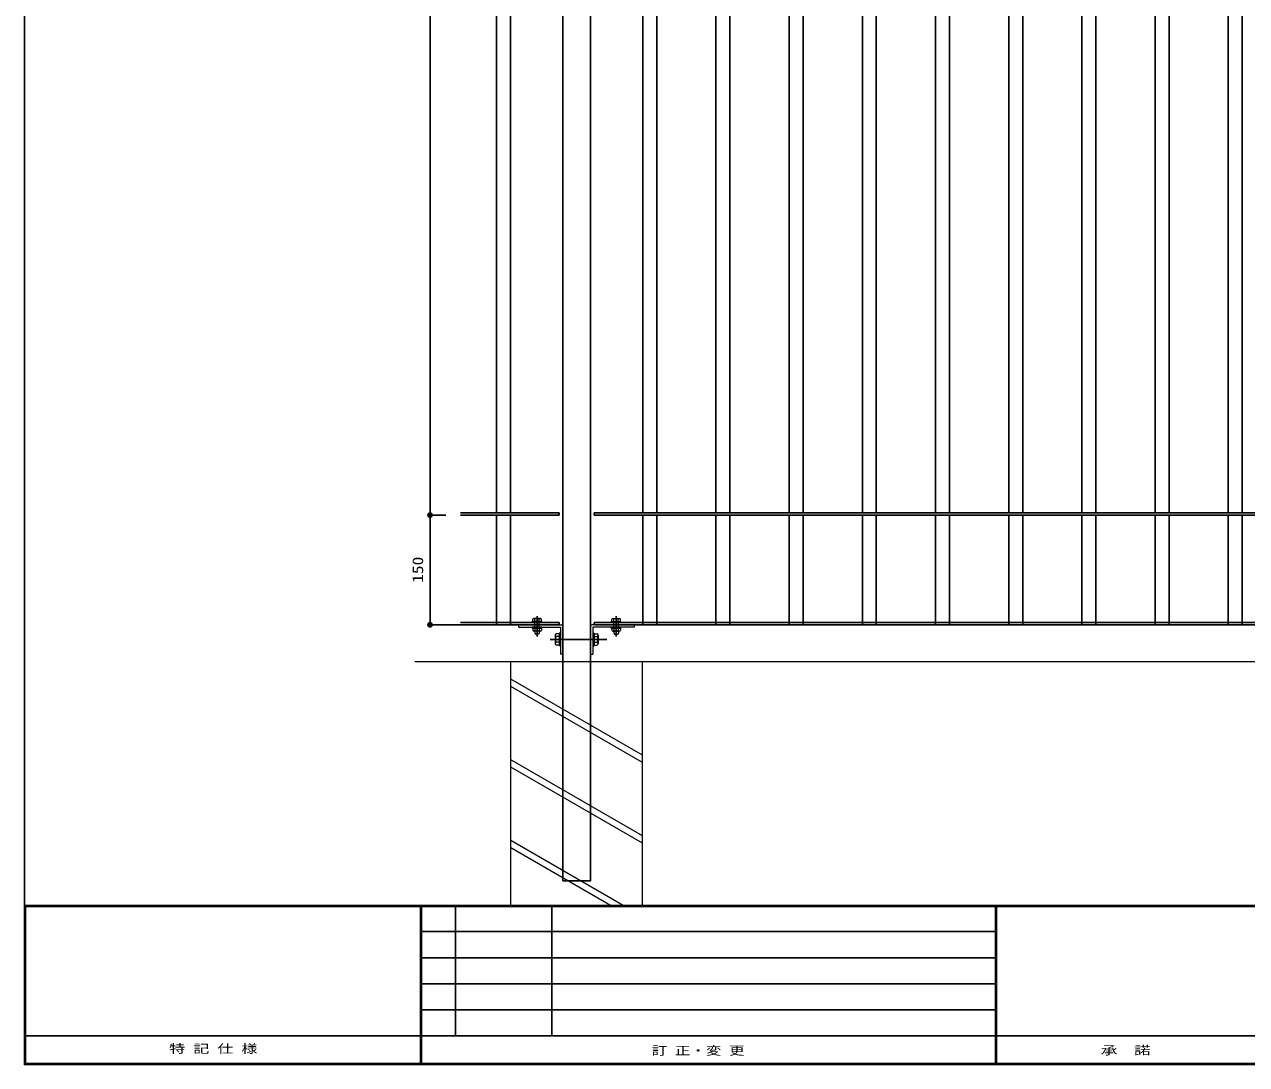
# Model space of a CAD drawing. Units: millimetres on the paper, scale 1:10. Extents: x -203 to 193, y -148 to 137.
# Drawn here: x -203.5 to -36.4, y -147.5 to -5.3 of the extents above; entities that cross this region are included whole.
import ezdxf
from ezdxf.enums import TextEntityAlignment as Align

# ---------------------------------------------------------------- set-up
doc = ezdxf.new("R2010")
doc.units = ezdxf.units.MM
doc.linetypes.add('CHAIN', pattern=[18.5, 12, -1.5, 3.5, -1.5])
doc.linetypes.add('DASHED_SPACED', pattern=[12, 6, -6])
for name, color, linetype, lineweight in [('0-1_0', 6, 'Continuous', 25), ('0-2_DIM1', 3, 'Continuous', 25), ('0-3_横桟', 2, 'Continuous', 25), ('0-6_ｾﾝﾀｰ', 1, 'CHAIN', 25), ('0-7_縦格子', 6, 'Continuous', 25), ('0-8_支柱', 60, 'Continuous', 25), ('0-9_THN', 4, 'Continuous', 9), ('0-A_下地', 30, 'Continuous', 9)]:
    doc.layers.add(name, color=color, linetype=linetype, lineweight=lineweight)
doc.styles.add('ＭＳ ゴシック', font='')
doc.styles.add('ＭＳ 明朝', font='')
doc.styles.get('ＭＳ ゴシック').set_extended_font_data('MS Gothic')
doc.styles.get('ＭＳ 明朝').set_extended_font_data('MS Mincho')

# ---------------------------------------------------------------- blocks, each defined once
blk = doc.blocks.new('filled_dot')
at = {"color": 0, "linetype": 'Continuous', "lineweight": -2, "const_width": 1.25}
blk.add_lwpolyline([(-0.625, 0, 1), (0.625, 0, 1)], format="xyb", close=True, dxfattribs=at)

msp = doc.modelspace()

# ---------------------------------------------------------------- linework, layer by layer
at = {"layer": '0-1_0'}
for p, q in [((-203.459, -125.781), (193.447, -125.781)), ((-203.316, -125.924), (193.304, -125.924)), ((-203.316, -147.383), (-203.316, -125.924)), ((-149.343, -147.525), (-149.343, -125.781)), ((-149.201, -147.525), (-149.201, -125.781)), ((-144.567, -143.604), (-144.567, -125.781)), ((-131.377, -143.604), (-131.377, -125.781)), ((-70.778, -147.525), (-70.778, -125.781)), ((-70.636, -147.525), (-70.636, -125.781)), ((-149.201, -129.346), (-70.778, -129.346)), ((-149.201, -132.91), (-70.778, -132.91)), ((-149.201, -136.475), (-70.778, -136.475)), ((-149.201, -140.04), (-70.778, -140.04)), ((-35.132, -143.604), (-203.459, -143.604)), ((193.304, -147.383), (-203.316, -147.383))]:
    msp.add_line(p, q, dxfattribs=at)
msp.add_lwpolyline([(193.447, -147.525), (-203.459, -147.525), (-203.459, 136.933)], dxfattribs=at)
at = {"layer": '0-2_DIM1'}
for p, q in [((-148.032, 87.606), (-148.032, -72.394)), ((-145.852, -72.394), (-148.157, -72.394)), ((-145.852, -72.394), (-148.157, -72.394)), ((-148.032, -72.394), (-148.032, -87.394)), ((-140.792, -87.394), (-148.157, -87.394))]:
    msp.add_line(p, q, dxfattribs=at)
at = {"layer": '0-3_横桟'}
for p, q in [((-143.852, -72.074), (-130.397, -72.074)), ((-143.852, -72.394), (-130.397, -72.394)), ((-130.397, -72.394), (-130.397, -72.074)), ((-125.597, -72.394), (-125.597, -72.074)), ((-125.597, -72.074), (69.603, -72.074)), ((-125.597, -72.394), (69.603, -72.394)), ((-143.852, -87.074), (-130.397, -87.074)), ((-143.852, -87.394), (-130.397, -87.394)), ((-130.397, -87.394), (-130.397, -87.074)), ((-125.597, -87.394), (-125.597, -87.074)), ((-125.597, -87.074), (69.603, -87.074)), ((-125.497, -87.394), (69.503, -87.394))]:
    msp.add_line(p, q, dxfattribs=at)
at = {"layer": '0-6_ｾﾝﾀｰ'}
for p, q in [((-133.397, -88.969), (-133.397, -86.188)), ((-122.597, -88.969), (-122.597, -86.188)), ((-122.597, -88.969), (-122.597, -86.188)), ((-131.612, -89.394), (-123.882, -89.394))]:
    msp.add_line(p, q, dxfattribs=at)
at = {"layer": '0-7_縦格子'}
for p, q in [((-138.952, 86.286), (-138.952, -72.074)), ((-137.042, 86.286), (-137.042, -72.074)), ((-118.952, 86.286), (-118.952, -72.074)), ((-117.042, 86.286), (-117.042, -72.074)), ((-108.952, 86.286), (-108.952, -72.074)), ((-107.042, 86.286), (-107.042, -72.074)), ((-98.952, 86.286), (-98.952, -72.074)), ((-97.042, 86.286), (-97.042, -72.074)), ((-88.952, 86.286), (-88.952, -72.074)), ((-87.042, 86.286), (-87.042, -72.074)), ((-78.952, 86.286), (-78.952, -72.074)), ((-77.042, 86.286), (-77.042, -72.074)), ((-68.952, 86.286), (-68.952, -72.074)), ((-67.042, 86.286), (-67.042, -72.074)), ((-58.952, 86.286), (-58.952, -72.074)), ((-57.042, 86.286), (-57.042, -72.074)), ((-48.952, 86.286), (-48.952, -72.074)), ((-47.042, 86.286), (-47.042, -72.074)), ((-38.952, 86.286), (-38.952, -72.074)), ((-37.042, 86.286), (-37.042, -72.074)), ((-138.952, -72.394), (-138.952, -87.394)), ((-137.042, -72.394), (-137.042, -87.394)), ((-118.952, -72.394), (-118.952, -87.394)), ((-117.042, -72.394), (-117.042, -87.394)), ((-108.952, -72.394), (-108.952, -87.394)), ((-107.042, -72.394), (-107.042, -87.394)), ((-98.952, -72.394), (-98.952, -87.394)), ((-97.042, -72.394), (-97.042, -87.394)), ((-88.952, -72.394), (-88.952, -87.394)), ((-87.042, -72.394), (-87.042, -87.394)), ((-78.952, -72.394), (-78.952, -87.394)), ((-77.042, -72.394), (-77.042, -87.394)), ((-68.952, -72.394), (-68.952, -87.394)), ((-67.042, -72.394), (-67.042, -87.394)), ((-58.952, -72.394), (-58.952, -87.394)), ((-57.042, -72.394), (-57.042, -87.394)), ((-48.952, -72.394), (-48.952, -87.394)), ((-47.042, -72.394), (-47.042, -87.394)), ((-38.952, -72.394), (-38.952, -87.394)), ((-37.042, -72.394), (-37.042, -87.394)), ((-138.952, -87.394), (-137.042, -87.394)), ((-118.952, -87.394), (-117.042, -87.394)), ((-108.952, -87.394), (-107.042, -87.394)), ((-98.952, -87.394), (-97.042, -87.394)), ((-88.952, -87.394), (-87.042, -87.394)), ((-78.952, -87.394), (-77.042, -87.394)), ((-68.952, -87.394), (-67.042, -87.394)), ((-58.952, -87.394), (-57.042, -87.394)), ((-48.952, -87.394), (-47.042, -87.394)), ((-38.952, -87.394), (-37.042, -87.394))]:
    msp.add_line(p, q, dxfattribs=at)
at = {"layer": '0-8_支柱'}
msp.add_lwpolyline([(-129.897, -122.394), (-126.097, -122.394), (-126.097, 88.606), (-129.897, 88.606)], close=True, dxfattribs=at)
at = {"layer": '0-9_THN'}
for p, q in [((-150.086, -92.394), (63.003, -92.394)), ((-136.997, -125.777), (-136.997, -92.394)), ((-118.997, -125.777), (-118.997, -92.394)), ((-118.997, -105.234), (-136.997, -94.842)), ((-118.997, -106.234), (-136.997, -95.842)), ((-118.997, -116.264), (-136.997, -105.872)), ((-118.997, -117.264), (-136.997, -106.872)), ((-121.625, -125.777), (-136.997, -116.902)), ((-123.357, -125.777), (-136.997, -117.902))]:
    msp.add_line(p, q, dxfattribs=at)
at = {"layer": '0-A_下地'}
for p, q in [((-133.987, -86.954), (-133.987, -86.643)), ((-132.955, -86.535), (-133.839, -86.535)), ((-133.692, -86.954), (-133.692, -86.643)), ((-133.103, -86.954), (-133.103, -86.643)), ((-132.808, -86.954), (-132.808, -86.643)), ((-123.187, -86.954), (-123.187, -86.643)), ((-123.039, -86.535), (-122.155, -86.535)), ((-122.892, -86.954), (-122.892, -86.643)), ((-122.303, -86.954), (-122.303, -86.643)), ((-122.008, -86.954), (-122.008, -86.643)), ((-135.897, -87.394), (-130.117, -87.394)), ((-135.897, -87.714), (-135.897, -87.394)), ((-135.897, -87.714), (-130.217, -87.714)), ((-132.737, -86.954), (-134.057, -86.954)), ((-134.057, -87.834), (-134.057, -87.714)), ((-132.737, -87.714), (-134.057, -87.714)), ((-132.737, -87.834), (-134.057, -87.834)), ((-132.808, -86.954), (-133.987, -86.954)), ((-133.987, -87.834), (-133.987, -88.145)), ((-133.935, -87.834), (-132.86, -87.834)), ((-132.955, -88.252), (-133.839, -88.252)), ((-133.697, -88.252), (-133.697, -88.544)), ((-133.692, -87.834), (-133.692, -88.145)), ((-133.103, -87.834), (-133.103, -88.145)), ((-133.097, -88.252), (-133.097, -88.544)), ((-132.808, -87.834), (-132.808, -88.145)), ((-132.737, -87.834), (-132.737, -87.714)), ((-130.377, -88.514), (-130.377, -90.274)), ((-130.377, -88.514), (-130.377, -90.274)), ((-130.217, -88.514), (-130.377, -88.514)), ((-130.217, -87.714), (-130.217, -91.394)), ((-130.217, -88.514), (-130.217, -90.274)), ((-129.897, -87.614), (-129.897, -91.394)), ((-126.097, -87.614), (-126.097, -91.394)), ((-120.097, -87.394), (-125.877, -87.394)), ((-125.617, -88.514), (-125.617, -90.274)), ((-123.257, -86.954), (-121.937, -86.954)), ((-123.257, -87.714), (-121.937, -87.714)), ((-123.257, -87.834), (-123.257, -87.714)), ((-123.257, -87.834), (-121.937, -87.834)), ((-123.187, -86.954), (-122.008, -86.954)), ((-123.187, -87.834), (-123.187, -88.145)), ((-122.06, -87.834), (-123.135, -87.834)), ((-123.039, -88.252), (-122.155, -88.252)), ((-122.897, -88.252), (-122.897, -88.544)), ((-122.892, -87.834), (-122.892, -88.145)), ((-122.303, -87.834), (-122.303, -88.145)), ((-122.008, -87.834), (-122.008, -88.145)), ((-121.937, -87.834), (-121.937, -87.714)), ((-120.097, -87.714), (-120.097, -87.394)), ((-133.697, -88.544), (-133.637, -88.694)), ((-130.936, -88.804), (-130.936, -89.983)), ((-130.377, -88.608), (-130.792, -88.608)), ((-130.377, -89.001), (-130.792, -89.001)), ((-130.377, -89.786), (-130.792, -89.786)), ((-130.377, -90.18), (-130.792, -90.18)), ((-130.377, -88.608), (-130.377, -90.18)), ((-125.617, -88.608), (-125.202, -88.608)), ((-125.617, -88.608), (-125.617, -90.18)), ((-125.617, -89.001), (-125.202, -89.001)), ((-125.617, -89.786), (-125.202, -89.786)), ((-125.617, -90.18), (-125.202, -90.18)), ((-125.059, -88.804), (-125.059, -89.983)), ((-122.897, -88.544), (-122.837, -88.694)), ((-122.837, -88.694), (-122.357, -88.694)), ((-130.217, -90.274), (-130.377, -90.274)), ((-129.897, -91.394), (-130.217, -91.394)), ((-126.097, -91.394), (-125.777, -91.394))]:
    msp.add_line(p, q, dxfattribs=at)
at = {"layer": '0-A_下地', "linetype": 'DASHED_SPACED'}
for p, q in [((-133.697, -87.714), (-133.697, -86.954)), ((-133.097, -87.714), (-133.097, -86.954)), ((-122.897, -87.714), (-122.897, -86.954)), ((-122.297, -87.714), (-122.297, -86.954))]:
    msp.add_line(p, q, dxfattribs=at)
at = {"layer": '0-A_下地'}
for points in [[(-132.737, -87.074), (-134.057, -87.074), (-134.057, -86.954)], [(-132.737, -87.074), (-132.737, -86.954), (-134.057, -86.954)], [(-120.097, -87.714), (-125.777, -87.714), (-125.777, -91.394)], [(-125.777, -88.514), (-125.777, -90.274), (-125.617, -90.274)], [(-125.777, -88.514), (-125.617, -88.514), (-125.617, -90.274)], [(-123.257, -87.074), (-121.937, -87.074), (-121.937, -86.954)], [(-123.257, -87.074), (-123.257, -86.954), (-121.937, -86.954)], [(-122.297, -88.252), (-122.297, -88.544), (-122.357, -88.694)], [(-133.097, -88.544), (-133.157, -88.694), (-133.637, -88.694)]]:
    msp.add_lwpolyline(points, dxfattribs=at)
for centre, radius, start, end in [((-133.839, -86.69), 0.155, 17.74657, 162.25343), ((-133.397, -86.992), 0.457, 49.83207, 130.16793), ((-132.955, -86.69), 0.155, 17.74657, 162.25343), ((-123.039, -86.69), 0.155, 17.74657, 162.25343), ((-122.597, -86.992), 0.457, 49.83207, 130.16793), ((-122.155, -86.69), 0.155, 17.74657, 162.25343), ((-133.839, -88.098), 0.155, 197.74657, 342.25343), ((-133.397, -87.796), 0.457, 229.83207, 310.16793), ((-132.955, -88.098), 0.155, 197.74657, 342.25343), ((-130.117, -87.614), 0.22, 0, 90), ((-125.877, -87.614), 0.22, 90, 180), ((-123.039, -88.098), 0.155, 197.74657, 342.25343), ((-122.597, -87.796), 0.457, 229.83207, 310.16793), ((-122.155, -88.098), 0.155, 197.74657, 342.25343), ((-130.729, -88.804), 0.206, 107.74657, 252.25343), ((-130.327, -89.394), 0.609, 139.83207, 220.16793), ((-130.729, -89.983), 0.206, 107.74657, 252.25343), ((-125.668, -89.394), 0.609, 319.83207, 40.16793), ((-125.265, -88.804), 0.206, 287.74657, 72.25343), ((-125.265, -89.983), 0.206, 287.74657, 72.25343)]:
    msp.add_arc(centre, radius, start, end, dxfattribs=at)

# ---------------------------------------------------------------- block references
at = {"layer": '0-2_DIM1', "xscale": 0.32, "yscale": 0.32}
for p, rotation in [((-148.032, -72.394), 270), ((-148.032, -72.394), 90), ((-148.032, -87.394), 270)]:
    msp.add_blockref('filled_dot', p, dxfattribs=dict(at, rotation=rotation))

# ---------------------------------------------------------------- texts
at = {"layer": '0-1_0', "style": 'ＭＳ 明朝'}
for s, width, p in [('特 記 仕 様', 1.4, (-183.684, -146.285)), ('訂 正・変 更 ', 1.35, (-117.741, -146.546)), ('承  諾', 1.45, (-56.364, -146.5))]:
    msp.add_text(s, height=1.15, dxfattribs=dict(at, width=width)).set_placement(p, align=Align.BOTTOM_LEFT)
at = {"layer": '0-2_DIM1', "style": 'ＭＳ ゴシック', "width": 1.2}
msp.add_text('150', height=1.466, rotation=90, dxfattribs=at).set_placement((-148.532, -81.665), align=Align.BOTTOM_LEFT)

doc.saveas('drawing.dxf')
